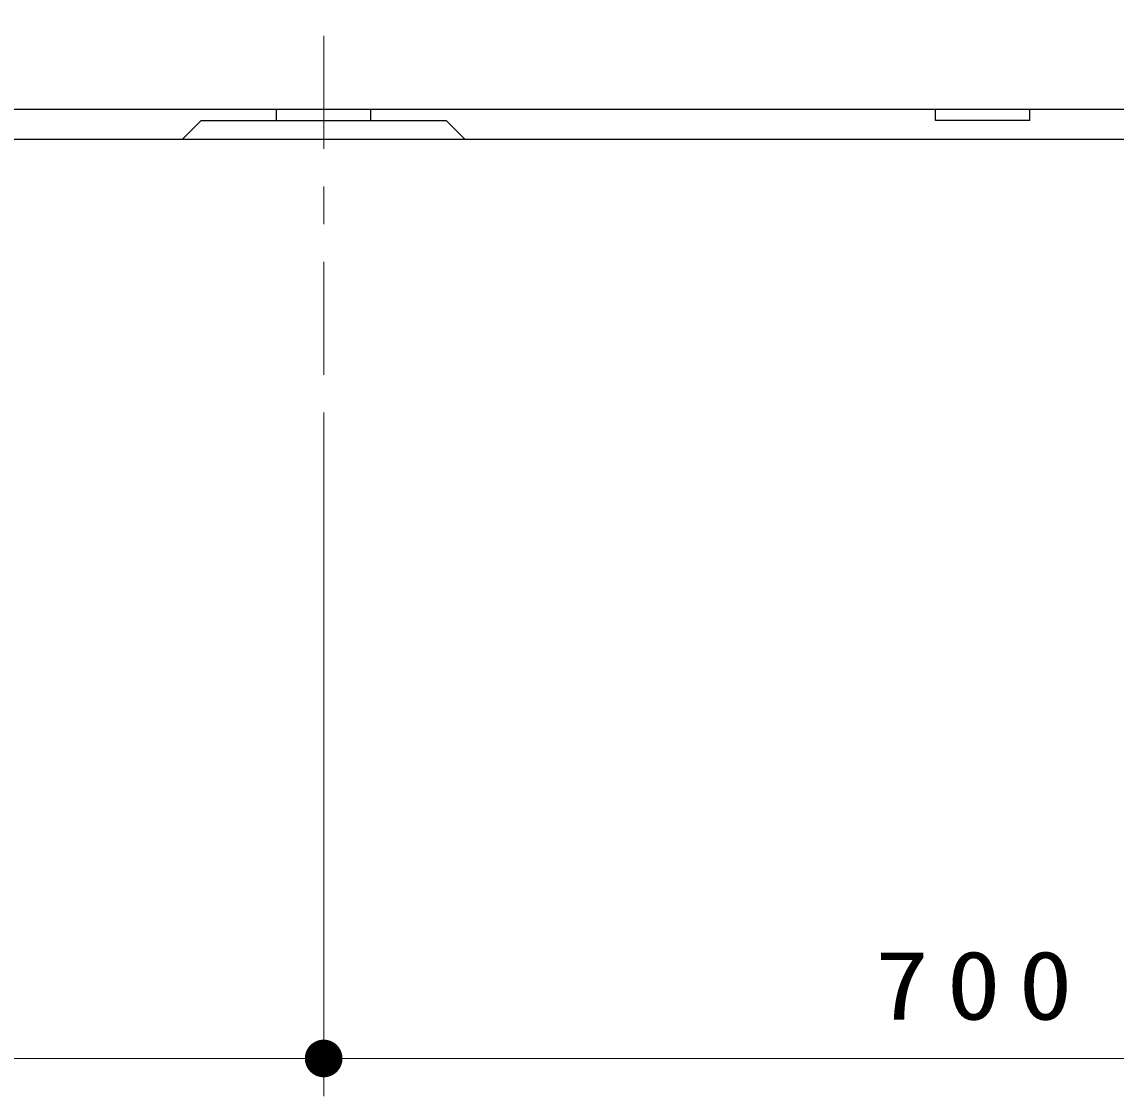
# Model space of a CAD drawing. Units: millimetres on the paper, scale 1:20. Extents: x -385 to 0, y 0 to 267.
# Drawn here: x -276.22 to -247.16, y 91.92 to 120.44 of the extents above; entities that cross this region are included whole.
import ezdxf

# ---------------------------------------------------------------- set-up
doc = ezdxf.new("R2010")
doc.units = ezdxf.units.MM
doc.linetypes.add('USER2', pattern=[6, 3, -1, 1, -1])
doc.layers.add('LY_1', color=7, linetype='Continuous', lineweight=25)
doc.styles.add('ＭＳ ゴシック', font='')
doc.styles.get('ＭＳ ゴシック').set_extended_font_data('MS Gothic')

# ---------------------------------------------------------------- blocks, each defined once
blk = doc.blocks.new('filled_dot')
at = {"color": 0, "linetype": 'Continuous', "lineweight": -2, "const_width": 1.25}
blk.add_lwpolyline([(-0.625, 0, 1), (0.625, 0, 1)], format="xyb", close=True, dxfattribs=at)

msp = doc.modelspace()

# ---------------------------------------------------------------- linework, layer by layer
at = {"layer": 'LY_1', "linetype": 'USER2', "lineweight": 13}
msp.add_line((-268.206, 111.069), (-268.206, 143.351), dxfattribs=at)
at = {"layer": 'LY_1'}
for p, q in [((-312.006, 118.125), (-224.406, 118.125)), ((-269.456, 117.825), (-269.456, 118.125)), ((-266.956, 117.825), (-266.956, 118.125)), ((-251.956, 117.825), (-251.956, 118.125)), ((-249.456, 117.825), (-249.456, 118.125)), ((-271.456, 117.825), (-271.956, 117.325)), ((-271.456, 117.825), (-264.956, 117.825)), ((-269.456, 117.825), (-266.956, 117.825)), ((-264.456, 117.325), (-264.956, 117.825)), ((-249.456, 117.825), (-251.956, 117.825)), ((-299.456, 117.325), (-223.206, 117.325))]:
    msp.add_line(p, q, dxfattribs=at)
at = {"layer": 'LY_1', "lineweight": 13}
for p, q in [((-268.206, 110.069), (-268.206, 91.917)), ((-268.206, 92.917), (-303.206, 92.917)), ((-233.206, 92.917), (-268.206, 92.917))]:
    msp.add_line(p, q, dxfattribs=at)

# ---------------------------------------------------------------- block references
at = {"layer": 'LY_1', "lineweight": 13, "xscale": 0.4, "yscale": 0.4, "rotation": 180}
msp.add_blockref('filled_dot', (-268.206, 92.917), dxfattribs=at)
at = {"layer": 'LY_1', "lineweight": 13, "xscale": 0.4, "yscale": 0.4}
msp.add_blockref('filled_dot', (-268.206, 92.917), dxfattribs=at)

# ---------------------------------------------------------------- texts
at = {"layer": 'LY_1', "insert": (-250.706, 93.917), "char_height": 1.833, "attachment_point": 8, "style": 'ＭＳ ゴシック'}
msp.add_mtext('\\T1.33;\\W1.15;700', dxfattribs=at)

doc.saveas('drawing.dxf')
